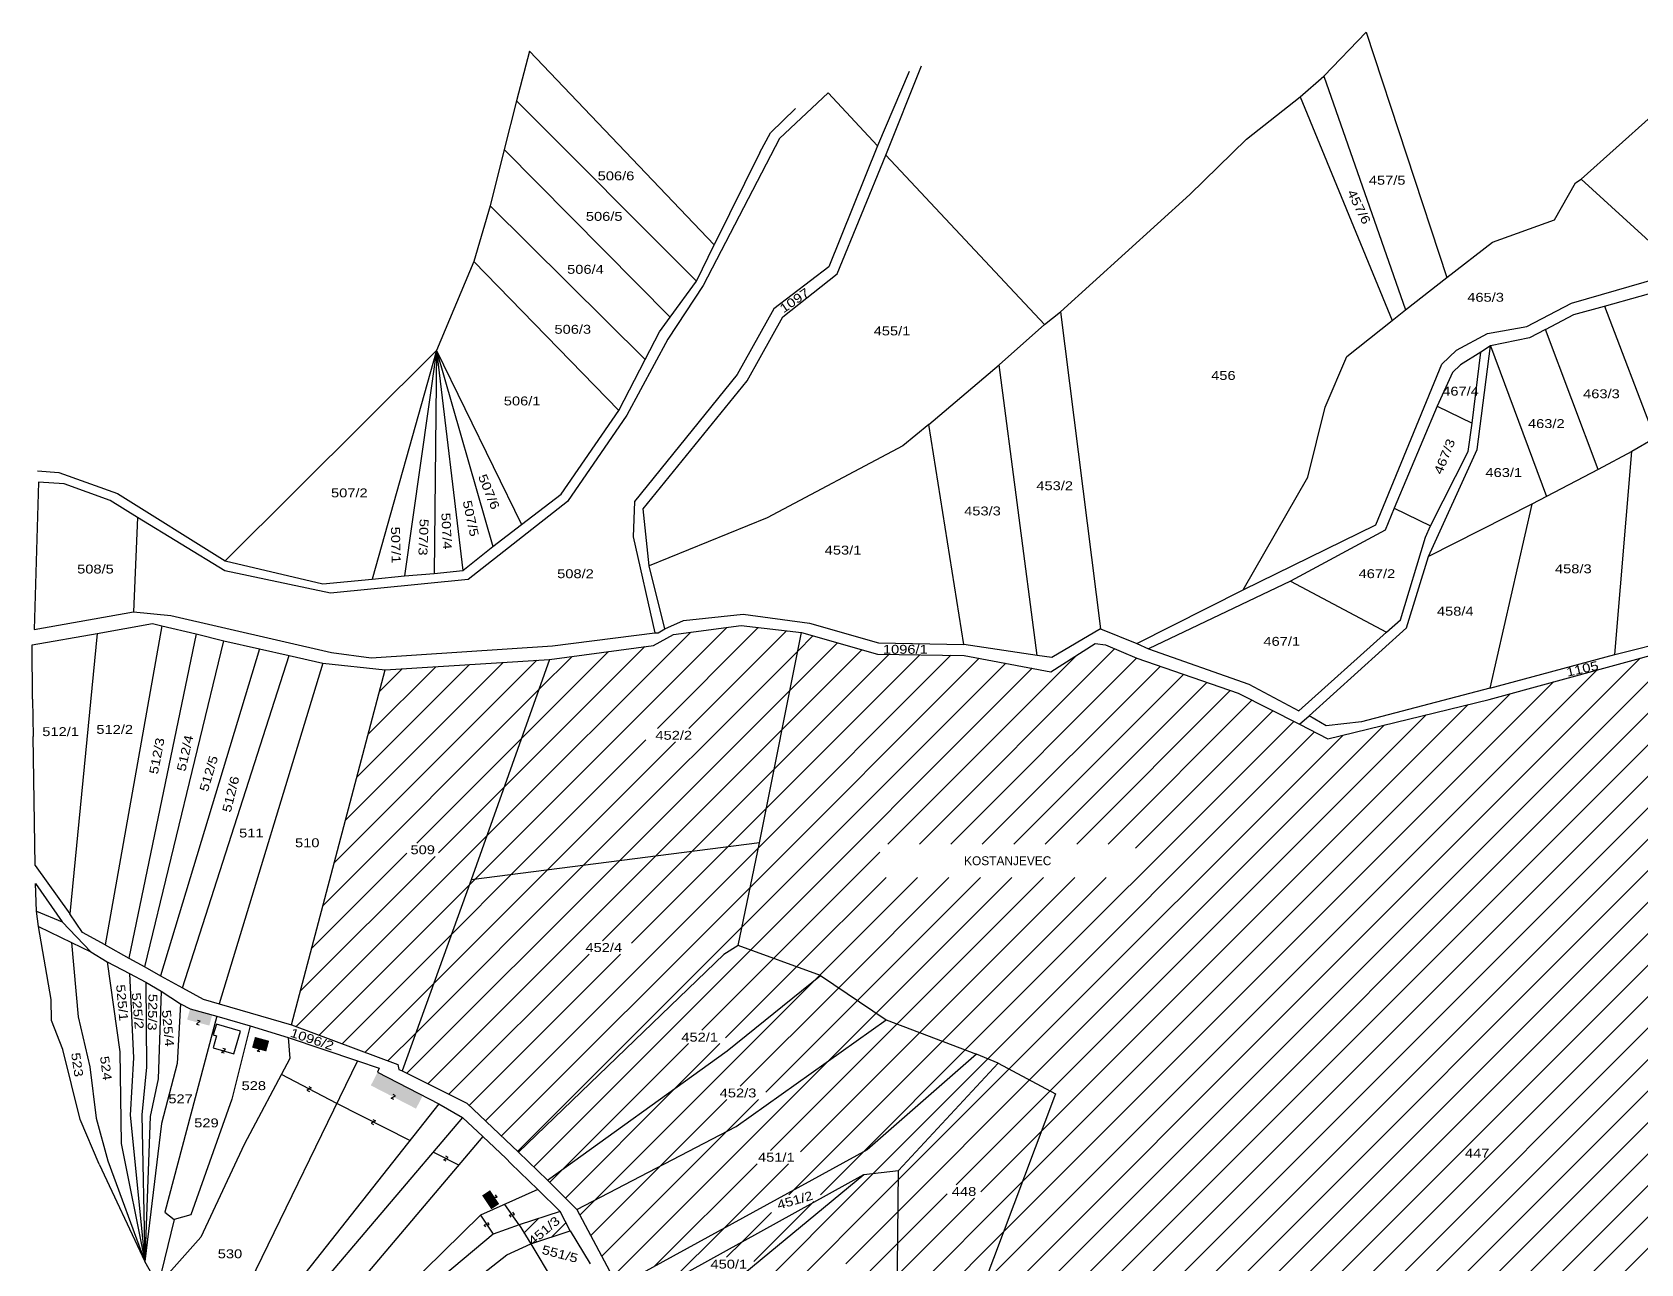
# Model space of a CAD drawing. Extents: x 5587940 to 5589766, y 5131257 to 5132452.
# Drawn here: x 5587977 to 5588555, y 5131863 to 5132306 of the extents above; entities that cross this region are included whole.
import ezdxf
from ezdxf.enums import TextEntityAlignment as Align

# ---------------------------------------------------------------- set-up
doc = ezdxf.new("R2010")
doc.units = 0
doc.header["$MEASUREMENT"] = 0
for name, color, linetype in [('2', 7, 'CONTINUOUS'), ('3', 7, 'CONTINUOUS'), ('4', 7, 'CONTINUOUS'), ('5', 7, 'CONTINUOUS'), ('8', 7, 'CONTINUOUS'), ('9', 7, 'CONTINUOUS'), ('SRAFURA', 4, 'CONTINUOUS')]:
    doc.layers.add(name, color=color, linetype=linetype)
doc.styles.add('TXT', font='TXT', dxfattribs={"height": 0.2})

# ---------------------------------------------------------------- blocks, each defined once
blk = doc.blocks.new('Z')
at = {"layer": '8', "color": 113, "linetype": 'CONTINUOUS'}
blk.add_lwpolyline([(-0.5, 0.75), (0.5, 0.749), (-0.5, -0.749), (0.5, -0.75)], dxfattribs=at)

msp = doc.modelspace()

# ---------------------------------------------------------------- linework, layer by layer
at = {"layer": '2', "color": 7, "linetype": 'CONTINUOUS'}
for p, q in [((5588441.47, 5132290.24), (5588456.72, 5132306.05)), ((5588456.72, 5132306.05), (5588485.73, 5132217.91)), ((5588155.87, 5132299.19), (5588151.2, 5132281.4)), ((5588222.24, 5132229.65), (5588155.87, 5132299.19)), ((5588292.41, 5132291.94), (5588281, 5132265.17)), ((5588283.92, 5132261.88), (5588296.81, 5132293.9)), ((5588432.99, 5132282.81), (5588441.47, 5132290.24)), ((5588441.47, 5132290.24), (5588470.83, 5132206.18)), ((5588263.24, 5132284.29), (5588245.69, 5132267.8)), ((5588263.24, 5132284.29), (5588281, 5132265.17)), ((5588413.7, 5132267.63), (5588432.99, 5132282.81)), ((5588432.99, 5132282.81), (5588466.08, 5132202.37)), ((5588151.2, 5132281.4), (5588146.78, 5132263.83)), ((5588215.89, 5132216.53), (5588151.2, 5132281.4)), ((5588242.48, 5132269.89), (5588251.54, 5132278.65)), ((5588533.96, 5132253.15), (5588559.17, 5132275.76)), ((5588245.69, 5132267.8), (5588218.25, 5132214.99)), ((5588238.66, 5132262.76), (5588242.48, 5132269.89)), ((5588281, 5132265.17), (5588263.46, 5132221.74)), ((5588393.28, 5132247.71), (5588413.7, 5132267.63)), ((5588146.78, 5132263.83), (5588141.69, 5132243.65)), ((5588146.78, 5132263.83), (5588206.43, 5132203.61)), ((5588238.66, 5132262.76), (5588222.24, 5132229.65)), ((5588266.43, 5132219.19), (5588283.92, 5132261.88)), ((5588283.92, 5132261.88), (5588341.02, 5132201.01)), ((5588524.34, 5132238.54), (5588531.96, 5132251.83)), ((5588531.96, 5132251.83), (5588533.96, 5132253.15)), ((5588533.96, 5132253.15), (5588569.19, 5132221.09)), ((5588141.69, 5132243.65), (5588135.89, 5132223.57)), ((5588197.47, 5132188.4), (5588141.69, 5132243.65)), ((5588346.75, 5132205.5), (5588393.28, 5132247.71)), ((5588502.09, 5132230.57), (5588524.34, 5132238.54)), ((5588485.73, 5132217.91), (5588502.09, 5132230.57)), ((5588215.89, 5132216.53), (5588222.24, 5132229.65)), ((5588135.89, 5132223.57), (5588122.47, 5132191.55)), ((5588135.89, 5132223.57), (5588188.02, 5132170.07)), ((5588263.46, 5132221.74), (5588243.66, 5132206.55)), ((5588246.97, 5132203.66), (5588266.43, 5132219.19)), ((5588530.52, 5132208.65), (5588567.39, 5132219.29)), ((5588218.25, 5132214.99), (5588205.59, 5132195.74)), ((5588206.43, 5132203.61), (5588215.89, 5132216.53)), ((5588470.83, 5132206.18), (5588485.73, 5132217.91)), ((5588542.36, 5132207.56), (5588570.23, 5132215.37)), ((5588514.45, 5132200.21), (5588530.52, 5132208.65)), ((5588531.33, 5132204.52), (5588542.36, 5132207.56)), ((5588542.36, 5132207.56), (5588560.46, 5132160.08)), ((5588202.57, 5132198.37), (5588206.43, 5132203.61)), ((5588243.66, 5132206.55), (5588230.5, 5132182.97)), ((5588238.79, 5132189.08), (5588246.97, 5132203.66)), ((5588341.02, 5132201.01), (5588346.75, 5132205.5)), ((5588346.75, 5132205.5), (5588361.13, 5132091.53)), ((5588449.77, 5132189.51), (5588466.08, 5132202.37)), ((5588466.08, 5132202.37), (5588470.83, 5132206.18)), ((5588521.17, 5132199.18), (5588531.33, 5132204.52)), ((5588205.59, 5132195.74), (5588190.86, 5132168.32)), ((5588197.47, 5132188.4), (5588202.57, 5132198.37)), ((5588324.72, 5132186.43), (5588341.02, 5132201.01)), ((5588489.11, 5132191.78), (5588500.29, 5132197.73)), ((5588500.29, 5132197.73), (5588514.45, 5132200.21)), ((5588515.38, 5132196.14), (5588501.39, 5132193.26)), ((5588521.17, 5132199.18), (5588515.38, 5132196.14)), ((5588540.13, 5132148.82), (5588521.17, 5132199.18)), ((5588122.47, 5132191.55), (5588046.48, 5132116.04)), ((5588122.47, 5132191.55), (5588099.24, 5132109.43)), ((5588122.47, 5132191.55), (5588110.88, 5132110.66)), ((5588122.47, 5132191.55), (5588121.57, 5132111.49)), ((5588122.47, 5132191.55), (5588131.91, 5132112.48)), ((5588122.47, 5132191.55), (5588142.62, 5132121.09)), ((5588122.47, 5132191.55), (5588153.01, 5132129.02)), ((5588483.87, 5132186.67), (5588489.11, 5132191.78)), ((5588497.88, 5132191), (5588490.54, 5132186.47)), ((5588494.73, 5132165.51), (5588497.88, 5132191)), ((5588496.58, 5132155.97), (5588501.39, 5132193.26)), ((5588501.39, 5132193.26), (5588497.88, 5132191)), ((5588501.39, 5132193.26), (5588521.51, 5132139.07)), ((5588188.02, 5132170.07), (5588197.47, 5132188.4)), ((5588234.1, 5132180.66), (5588238.79, 5132189.08)), ((5588299.41, 5132165.04), (5588324.72, 5132186.43)), ((5588338.34, 5132081.98), (5588324.72, 5132186.43)), ((5588441.95, 5132171.26), (5588449.77, 5132189.51)), ((5588460.11, 5132128.97), (5588483.87, 5132186.67)), ((5588490.54, 5132186.47), (5588487.71, 5132183.71)), ((5588230.5, 5132182.97), (5588193.56, 5132137.3)), ((5588196.75, 5132134.69), (5588234.1, 5132180.66)), ((5588487.71, 5132183.71), (5588482.22, 5132171.56)), ((5588167.19, 5132139.93), (5588188.02, 5132170.07)), ((5588190.86, 5132168.32), (5588169.48, 5132137.36)), ((5588435.66, 5132146.09), (5588441.95, 5132171.26)), ((5588482.22, 5132171.56), (5588466.7, 5132134.88)), ((5588482.22, 5132171.56), (5588494.73, 5132165.51)), ((5588299.41, 5132165.04), (5588290.13, 5132157.29)), ((5588312.06, 5132085.91), (5588299.41, 5132165.04)), ((5588493.36, 5132155.35), (5588494.73, 5132165.51)), ((5588290.13, 5132157.29), (5588241.25, 5132131.47)), ((5588479.13, 5132117.5), (5588496.58, 5132155.97)), ((5588479.82, 5132128.56), (5588493.36, 5132155.35)), ((5588552.22, 5132155.28), (5588540.13, 5132148.82)), ((5588546.11, 5132082.26), (5588552.22, 5132155.28)), ((5588560.46, 5132160.08), (5588552.22, 5132155.28)), ((5587979.36, 5132144.23), (5587977.72, 5132091.27)), ((5587978.96, 5132148.32), (5587986.59, 5132147.72)), ((5587988.6, 5132143.68), (5587979.36, 5132144.23)), ((5587986.59, 5132147.72), (5588007.73, 5132140.14)), ((5588005.11, 5132137.7), (5587988.6, 5132143.68)), ((5588412.42, 5132105.59), (5588435.66, 5132146.09)), ((5588540.13, 5132148.82), (5588521.51, 5132139.07)), ((5588007.73, 5132140.14), (5588046.48, 5132116.04)), ((5588153.01, 5132129.02), (5588167.19, 5132139.93)), ((5588521.51, 5132139.07), (5588516.3, 5132136.32)), ((5588014.89, 5132131.6), (5588005.11, 5132137.7)), ((5588169.48, 5132137.36), (5588133.79, 5132109.33)), ((5588193.56, 5132137.3), (5588193.16, 5132124.63)), ((5588198.85, 5132114.21), (5588196.75, 5132134.69)), ((5588466.7, 5132134.88), (5588463.54, 5132127.05)), ((5588466.7, 5132134.88), (5588479.82, 5132128.56)), ((5588516.3, 5132136.32), (5588479.13, 5132117.5)), ((5588516.3, 5132136.32), (5588501.18, 5132070.23)), ((5588014.89, 5132131.6), (5588013.44, 5132097.64)), ((5588046.36, 5132112.41), (5588014.89, 5132131.6)), ((5588142.62, 5132121.09), (5588153.01, 5132129.02)), ((5588241.25, 5132131.47), (5588198.85, 5132114.21)), ((5588412.42, 5132105.59), (5588460.11, 5132128.97)), ((5588463.54, 5132127.05), (5588429.47, 5132108.71)), ((5588477.96, 5132124.55), (5588479.82, 5132128.56)), ((5588131.91, 5132112.48), (5588142.62, 5132121.09)), ((5588193.16, 5132124.63), (5588200.91, 5132090.16)), ((5588468.99, 5132094.78), (5588477.96, 5132124.55)), ((5588046.48, 5132116.04), (5588081.49, 5132107.75)), ((5588471.23, 5132091.95), (5588479.13, 5132117.5)), ((5588084.34, 5132104.38), (5588046.36, 5132112.41)), ((5588081.49, 5132107.75), (5588099.24, 5132109.43)), ((5588133.79, 5132109.33), (5588084.34, 5132104.38)), ((5588099.24, 5132109.43), (5588110.88, 5132110.66)), ((5588110.88, 5132110.66), (5588121.57, 5132111.49)), ((5588121.57, 5132111.49), (5588131.91, 5132112.48)), ((5588204.57, 5132091.6), (5588198.85, 5132114.21)), ((5588374.18, 5132086.23), (5588412.42, 5132105.59)), ((5588429.47, 5132108.71), (5588378.36, 5132084.32)), ((5588429.47, 5132108.71), (5588464.02, 5132090.3)), ((5587977.72, 5132091.27), (5588013.44, 5132097.64)), ((5588013.44, 5132097.64), (5588026.86, 5132096.37)), ((5588000.36, 5132089.88), (5588020.31, 5132093.43)), ((5588023.69, 5132092.6), (5588003.33, 5131977.96)), ((5588020.31, 5132093.43), (5588023.69, 5132092.6)), ((5588023.69, 5132092.6), (5588036.05, 5132089.74)), ((5588026.86, 5132096.37), (5588084.63, 5132083.08)), ((5588202.09, 5132090.08), (5588204.57, 5132091.6)), ((5588204.57, 5132091.6), (5588211.24, 5132094.6)), ((5588207.62, 5132089.55), (5588231.96, 5132092.74)), ((5588211.24, 5132094.6), (5588232.7, 5132096.79)), ((5588231.96, 5132092.74), (5588253.61, 5132090.24)), ((5588232.7, 5132096.79), (5588256.48, 5132093.55)), ((5588256.48, 5132093.55), (5588281.39, 5132086.48)), ((5588436.13, 5132060.21), (5588471.23, 5132091.95)), ((5588464.02, 5132090.3), (5588468.99, 5132094.78)), ((5587977.04, 5132085.83), (5588000.36, 5132089.88)), ((5587977.18, 5132066.22), (5587977.04, 5132085.83)), ((5588000.36, 5132089.88), (5587990.57, 5131989.09)), ((5588036.05, 5132089.74), (5588011.75, 5131973.13)), ((5588017.58, 5131970), (5588045.98, 5132087.29)), ((5588036.05, 5132089.74), (5588045.98, 5132087.29)), ((5588045.98, 5132087.29), (5588058.83, 5132084.32)), ((5588164.1, 5132085.4), (5588200.91, 5132090.16)), ((5588200.38, 5132085.55), (5588207.62, 5132089.55)), ((5588200.91, 5132090.16), (5588202.09, 5132090.08)), ((5588238.52, 5132014.64), (5588253.61, 5132090.24)), ((5588253.61, 5132090.24), (5588280.95, 5132082.4)), ((5588281.39, 5132086.48), (5588312.06, 5132085.91)), ((5588338.34, 5132081.98), (5588312.06, 5132085.91)), ((5588343.33, 5132076.08), (5588359.2, 5132086.25)), ((5588361.13, 5132091.53), (5588343.65, 5132081.22)), ((5588359.2, 5132086.25), (5588362.92, 5132085.76)), ((5588361.13, 5132091.53), (5588374.18, 5132086.23)), ((5588374.18, 5132086.23), (5588378.36, 5132084.32)), ((5588432.42, 5132062.06), (5588464.02, 5132090.3)), ((5588546.11, 5132082.26), (5588568.74, 5132088.04)), ((5588058.83, 5132084.32), (5588023.18, 5131966.79)), ((5588031.11, 5131962.46), (5588069.45, 5132081.97)), ((5588058.83, 5132084.32), (5588069.45, 5132081.97)), ((5588069.45, 5132081.97), (5588081.52, 5132079.25)), ((5588084.63, 5132083.08), (5588098.98, 5132081.13)), ((5588098.98, 5132081.13), (5588164.1, 5132085.4)), ((5588104.01, 5132076.78), (5588163.01, 5132080.55)), ((5588163.01, 5132080.55), (5588134.89, 5132001.36)), ((5588163.01, 5132080.55), (5588200.38, 5132085.55)), ((5588280.95, 5132082.4), (5588312.18, 5132081.96)), ((5588312.18, 5132081.96), (5588343.33, 5132076.08)), ((5588343.65, 5132081.22), (5588338.34, 5132081.98)), ((5588362.92, 5132085.76), (5588374.17, 5132080.95)), ((5588374.17, 5132080.95), (5588410.66, 5132068.38)), ((5588378.36, 5132084.32), (5588414.49, 5132071.61)), ((5588500.91, 5132066.11), (5588569.86, 5132085.01)), ((5588501.18, 5132070.23), (5588546.11, 5132082.26)), ((5588081.52, 5132079.25), (5588044.28, 5131956.73)), ((5588070.31, 5131949.19), (5588104.01, 5132076.78)), ((5588081.52, 5132079.25), (5588104.01, 5132076.78)), ((5588414.49, 5132071.61), (5588432.42, 5132062.06)), ((5588501.18, 5132070.23), (5588454.95, 5132058.15)), ((5587977.18, 5132066.22), (5587977.46, 5132052.83)), ((5588410.66, 5132068.38), (5588432.7, 5132057.25)), ((5588442.87, 5132052.04), (5588500.91, 5132066.11)), ((5588432.7, 5132057.25), (5588436.13, 5132060.21)), ((5588432.7, 5132057.25), (5588442.87, 5132052.04)), ((5588442.24, 5132056.63), (5588436.13, 5132060.21)), ((5588454.95, 5132058.15), (5588442.24, 5132056.63)), ((5587978.08, 5132006.47), (5587977.46, 5132052.83)), ((5588238.52, 5132014.64), (5588134.89, 5132001.36)), ((5588230.83, 5131977.68), (5588238.52, 5132014.64)), ((5587978.08, 5132006.47), (5587990.57, 5131989.09)), ((5587978.28, 5131999.95), (5587987.83, 5131986.21)), ((5587978.58, 5131990.01), (5587978.28, 5131999.95)), ((5588134.89, 5132001.36), (5588110.05, 5131932.63)), ((5587979.34, 5131984.57), (5587978.58, 5131990.01)), ((5587978.58, 5131990.01), (5587987.83, 5131986.21)), ((5587995.1, 5131982.38), (5587990.57, 5131989.09)), ((5587983.88, 5131958.34), (5587979.34, 5131984.57)), ((5587979.34, 5131984.57), (5587991.14, 5131978.76)), ((5587987.83, 5131986.21), (5587998.12, 5131975.43)), ((5588003.33, 5131977.96), (5587995.1, 5131982.38)), ((5587991.14, 5131978.76), (5587998.12, 5131975.43)), ((5587991.14, 5131978.76), (5587993.58, 5131952.01)), ((5588003.33, 5131977.96), (5588011.75, 5131973.13)), ((5588230.83, 5131977.68), (5588225.67, 5131974.48)), ((5588260.49, 5131966.94), (5588230.83, 5131977.68)), ((5587998.12, 5131975.43), (5588004.05, 5131971.84)), ((5588004.05, 5131971.84), (5588012, 5131967.6)), ((5588004.05, 5131971.84), (5588008.58, 5131939.42)), ((5588011.75, 5131973.13), (5588017.58, 5131970)), ((5588225.67, 5131974.48), (5588151.94, 5131903.44)), ((5588012, 5131967.6), (5588017.93, 5131964.5)), ((5588012, 5131967.6), (5588013.42, 5131937.36)), ((5588017.58, 5131970), (5588023.18, 5131966.79)), ((5588017.93, 5131964.5), (5588023.47, 5131961.28)), ((5588017.93, 5131964.5), (5588018.18, 5131933.93)), ((5588023.18, 5131966.79), (5588031.11, 5131962.46)), ((5588226.91, 5131939.8), (5588260.49, 5131966.94)), ((5588260.49, 5131966.94), (5588284.15, 5131951.03)), ((5588023.47, 5131961.28), (5588022.35, 5131929.78)), ((5588023.47, 5131961.28), (5588030.43, 5131956.79)), ((5588031.11, 5131962.46), (5588038.49, 5131958.45)), ((5587984.04, 5131950.78), (5587983.88, 5131958.34)), ((5588030.43, 5131956.79), (5588029.17, 5131935.33)), ((5588030.43, 5131956.79), (5588033.83, 5131954.96)), ((5588033.83, 5131954.96), (5588043.48, 5131952.34)), ((5588038.49, 5131958.45), (5588044.28, 5131956.73)), ((5588044.28, 5131956.73), (5588070.31, 5131949.19)), ((5587988.02, 5131940.35), (5587984.04, 5131950.78)), ((5587993.58, 5131952.01), (5587997.72, 5131934.06)), ((5588043.48, 5131952.34), (5588024.79, 5131881.81)), ((5588043.48, 5131952.34), (5588055.41, 5131948.85)), ((5588055.41, 5131948.85), (5588048.79, 5131922.45)), ((5588055.41, 5131948.85), (5588069.07, 5131944.59)), ((5588070.31, 5131949.19), (5588108.47, 5131934.91)), ((5588230.19, 5131912.66), (5588284.15, 5131951.03)), ((5588284.15, 5131951.03), (5588316.52, 5131938.64)), ((5588069.07, 5131944.59), (5588094.07, 5131936.28)), ((5588069.07, 5131944.59), (5588069.71, 5131937.07)), ((5587994.28, 5131915.19), (5587988.02, 5131940.35)), ((5588008.58, 5131939.42), (5588009.09, 5131906.57)), ((5588013.42, 5131937.36), (5588012.23, 5131916.66)), ((5588069.71, 5131937.07), (5588053.28, 5131906.21)), ((5588094.07, 5131936.28), (5588055.26, 5131856.64)), ((5588094.07, 5131936.28), (5588101.8, 5131933.66)), ((5588162.3, 5131893.35), (5588226.91, 5131939.8)), ((5588316.52, 5131938.64), (5588277.28, 5131904.24)), ((5588288.56, 5131896.83), (5588324.31, 5131935.44)), ((5588324.31, 5131935.44), (5588316.52, 5131938.64)), ((5588324.31, 5131935.44), (5588344.96, 5131924.4)), ((5587997.72, 5131934.06), (5588000.11, 5131915.66)), ((5588018.18, 5131933.93), (5588016.53, 5131916.83)), ((5588022.35, 5131929.78), (5588019.48, 5131916.28)), ((5588029.17, 5131935.33), (5588023.59, 5131913.66)), ((5588101.8, 5131933.66), (5588101.25, 5131932.14)), ((5588101.25, 5131932.14), (5588123.29, 5131920.81)), ((5588108.47, 5131934.91), (5588108.88, 5131933.18)), ((5588108.88, 5131933.18), (5588110.05, 5131932.63)), ((5588110.05, 5131932.63), (5588133.28, 5131921.06)), ((5588344.96, 5131924.4), (5588318.9, 5131854.94)), ((5588048.79, 5131922.45), (5588034.04, 5131880.83)), ((5588123.29, 5131920.81), (5588065.67, 5131847.9)), ((5588123.29, 5131920.81), (5588131.75, 5131915.82)), ((5588133.28, 5131921.06), (5588151.94, 5131903.44)), ((5588001.17, 5131899.08), (5587994.28, 5131915.19)), ((5588000.11, 5131915.66), (5588004.22, 5131900.26)), ((5588012.23, 5131916.66), (5588017.53, 5131864.14)), ((5588016.53, 5131916.83), (5588017.53, 5131864.14)), ((5588019.48, 5131916.28), (5588017.53, 5131864.14)), ((5588023.59, 5131913.66), (5588017.53, 5131864.14)), ((5588131.75, 5131915.82), (5588059.52, 5131830.88)), ((5588131.75, 5131915.82), (5588139.13, 5131908.99)), ((5588172.92, 5131882.81), (5588230.19, 5131912.66)), ((5588009.09, 5131906.57), (5588017.53, 5131864.14)), ((5588139.13, 5131908.99), (5588079.76, 5131839.11)), ((5588139.13, 5131908.99), (5588147.44, 5131901.1)), ((5588053.28, 5131906.21), (5588037.64, 5131872.79)), ((5588147.44, 5131901.1), (5588149.18, 5131899.37)), ((5588151.94, 5131903.44), (5588162.3, 5131893.35)), ((5588277.28, 5131904.24), (5588187.66, 5131855.12)), ((5588001.17, 5131899.08), (5588017.53, 5131864.14)), ((5588004.22, 5131900.26), (5588017.53, 5131864.14)), ((5588149.18, 5131899.37), (5588158.89, 5131889.95)), ((5588191.82, 5131848.79), (5588276.11, 5131895.42)), ((5588227.76, 5131855.48), (5588276.11, 5131895.42)), ((5588276.11, 5131895.42), (5588288.56, 5131896.83)), ((5588287.97, 5131843.08), (5588288.56, 5131896.83)), ((5588158.89, 5131889.95), (5588138.24, 5131880.78)), ((5588158.89, 5131889.95), (5588166.84, 5131882.05)), ((5588162.3, 5131893.35), (5588172.92, 5131882.81)), ((5588028.09, 5131879.15), (5588022.29, 5131855.61)), ((5588024.79, 5131881.81), (5588028.09, 5131879.15)), ((5588034.04, 5131880.83), (5588028.09, 5131879.15)), ((5588138.24, 5131880.78), (5588111.45, 5131854.37)), ((5588166.84, 5131882.05), (5588152.12, 5131877.24)), ((5588170.47, 5131875.12), (5588166.84, 5131882.05)), ((5588172.92, 5131882.81), (5588187.66, 5131855.12)), ((5588022.29, 5131855.61), (5588037.64, 5131872.79)), ((5588142.76, 5131873.91), (5588121.22, 5131855.83)), ((5588152.12, 5131877.24), (5588142.76, 5131873.91)), ((5588152.12, 5131877.24), (5588156.35, 5131870.47)), ((5588156.35, 5131870.47), (5588170.47, 5131875.12)), ((5588170.47, 5131875.12), (5588177.62, 5131863.24)), ((5588125.74, 5131849.28), (5588147.72, 5131866.55)), ((5588147.72, 5131866.55), (5588156.35, 5131870.47)), ((5588156.35, 5131870.47), (5588164.41, 5131857.02)), ((5588022.29, 5131855.61), (5588017.53, 5131864.14))]:
    msp.add_line(p, q, dxfattribs=at)
at = {"layer": '4', "color": 115, "linetype": 'CONTINUOUS'}
for p, q in [((5588086.58, 5131920.91), (5588066.64, 5131931.3)), ((5588112.8, 5131907.55), (5588086.58, 5131920.91)), ((5588130.41, 5131898.72), (5588121.24, 5131903.45)), ((5588152.12, 5131877.24), (5588146.93, 5131884.64)), ((5588138.24, 5131880.78), (5588142.76, 5131873.91))]:
    msp.add_line(p, q, dxfattribs=at)
at = {"layer": '5', "color": 52, "linetype": 'CONTINUOUS'}
msp.add_lwpolyline([(5588043.27, 5131949.43), (5588042.17, 5131945.59), (5588043.33, 5131945.26), (5588042.09, 5131940.92), (5588049.59, 5131938.77), (5588051.94, 5131946.96)], close=True, dxfattribs=at)
for points in [[(5588033.83, 5131954.96), (5588041.79, 5131952.8), (5588032.77, 5131951.06), (5588040.73, 5131948.9)], [(5588057.15, 5131944.83), (5588062.25, 5131943.44), (5588056.1, 5131941), (5588061.21, 5131939.61)], [(5588101.25, 5131932.14), (5588117.5, 5131923.79), (5588098.81, 5131927.4), (5588115.06, 5131919.05)], [(5588142.11, 5131882.87), (5588144.98, 5131884.78), (5588138.81, 5131887.82), (5588141.68, 5131889.73)]]:
    msp.add_solid(points, dxfattribs=at)
at = {"layer": 'SRAFURA', "linetype": 'CONTINUOUS'}
for p, q in [((5588361.36, 5131706.15), (5588894.44, 5132239.23)), ((5588366.96, 5131700.43), (5588906.99, 5132240.46)), ((5588372.88, 5131695.04), (5588906.19, 5132228.35)), ((5588350.16, 5131717.57), (5588836.43, 5132203.84)), ((5588355.76, 5131711.86), (5588839.38, 5132195.47)), ((5588379.22, 5131690.06), (5588878.16, 5132189)), ((5588331.86, 5131789.78), (5588691.63, 5132149.55)), ((5588335.96, 5131782.57), (5588703.14, 5132149.75)), ((5588340.06, 5131775.36), (5588714.69, 5132149.98)), ((5588345.25, 5131769.23), (5588726.34, 5132150.32)), ((5588351.42, 5131764.09), (5588737.99, 5132150.66)), ((5588357.6, 5131758.95), (5588748.65, 5132150.01)), ((5588338.95, 5131728.99), (5588758.22, 5132148.26)), ((5588344.55, 5131723.28), (5588767.78, 5132146.51)), ((5588327.76, 5131797), (5588657.57, 5132126.81)), ((5588323.66, 5131804.21), (5588630.03, 5132110.57)), ((5588318.05, 5131809.91), (5588617.07, 5132108.93)), ((5588311.78, 5131814.96), (5588596.95, 5132100.12)), ((5588249.46, 5132069.42), (5588266.56, 5132086.52)), ((5588249.46, 5132069.42), (5588266.56, 5132086.52)), ((5588252.28, 5132083.55), (5588257.77, 5132089.04)), ((5588252.28, 5132083.55), (5588257.77, 5132089.04)), ((5588461.58, 5131976.07), (5588571.34, 5132085.83)), ((5588085.71, 5132007.49), (5588158.48, 5132080.27)), ((5588235.17, 5131998.56), (5588317.56, 5132080.95)), ((5588235.17, 5131998.56), (5588317.56, 5132080.95)), ((5588238.15, 5132012.85), (5588307.33, 5132082.03)), ((5588238.15, 5132012.85), (5588307.33, 5132082.03)), ((5588240.99, 5132027.01), (5588296.17, 5132082.19)), ((5588240.99, 5132027.01), (5588296.17, 5132082.19)), ((5588243.81, 5132041.14), (5588285.01, 5132082.34)), ((5588243.81, 5132041.14), (5588285.01, 5132082.34)), ((5588246.63, 5132055.28), (5588275.36, 5132084)), ((5588246.63, 5132055.28), (5588275.36, 5132084)), ((5588284.73, 5132014.18), (5588352.52, 5132081.97)), ((5588284.73, 5132014.18), (5588352.52, 5132081.97)), ((5588296.04, 5132014.18), (5588366.22, 5132084.35)), ((5588296.04, 5132014.18), (5588366.22, 5132084.35)), ((5588307.36, 5132014.18), (5588374.14, 5132080.97)), ((5588307.36, 5132014.18), (5588374.14, 5132080.97)), ((5588437.25, 5131963.05), (5588555.18, 5132080.98)), ((5588089.77, 5132022.87), (5588146.4, 5132079.49)), ((5588093.83, 5132038.24), (5588134.31, 5132078.72)), ((5588097.89, 5132053.62), (5588122.22, 5132077.94)), ((5588101.96, 5132068.99), (5588110.13, 5132077.17)), ((5588232.2, 5131984.28), (5588327.07, 5132079.15)), ((5588232.2, 5131984.28), (5588327.07, 5132079.15)), ((5588235.3, 5131976.06), (5588336.59, 5132077.35)), ((5588235.3, 5131976.06), (5588336.59, 5132077.35)), ((5588318.67, 5132014.18), (5588382.55, 5132078.06)), ((5588318.67, 5132014.18), (5588382.55, 5132078.06)), ((5588319.54, 5131856.66), (5588539.6, 5132076.71)), ((5588329.98, 5132014.18), (5588390.97, 5132075.16)), ((5588329.98, 5132014.18), (5588390.97, 5132075.16)), ((5588081.65, 5131992.12), (5588159.12, 5132069.59)), ((5588326.34, 5131874.77), (5588524.01, 5132072.44)), ((5588341.3, 5132014.18), (5588399.38, 5132072.26)), ((5588341.3, 5132014.18), (5588399.38, 5132072.26)), ((5588352.61, 5132014.18), (5588407.79, 5132069.36)), ((5588352.61, 5132014.18), (5588407.79, 5132069.36)), ((5588333.13, 5131892.88), (5588508.43, 5132068.18)), ((5588339.93, 5131910.98), (5588493.18, 5132064.24)), ((5588363.93, 5132014.18), (5588415.62, 5132065.87)), ((5588363.93, 5132014.18), (5588415.62, 5132065.87)), ((5588312.53, 5131940.16), (5588430.65, 5132058.28)), ((5588312.53, 5131940.16), (5588430.65, 5132058.28)), ((5588335.68, 5131929.36), (5588463.31, 5132057)), ((5588343.05, 5131925.42), (5588478.25, 5132060.62)), ((5588373.8, 5132012.74), (5588423.14, 5132062.08)), ((5588373.8, 5132012.74), (5588423.14, 5132062.08)), ((5588115.37, 5132014.53), (5588152.89, 5132052.04)), ((5588320.64, 5131936.95), (5588438.15, 5132054.46)), ((5588320.64, 5131936.95), (5588438.15, 5132054.46)), ((5588328.31, 5131933.31), (5588448.37, 5132053.37)), ((5588123.18, 5132011.02), (5588146.66, 5132034.5)), ((5588072.02, 5131948.55), (5588140.43, 5132016.95)), ((5588077.58, 5131976.74), (5588111.73, 5132010.89)), ((5588140, 5131914.71), (5588238.15, 5132012.85)), ((5588182.09, 5131979.42), (5588214.19, 5132011.52)), ((5588192.55, 5131978.57), (5588227.16, 5132013.18)), ((5588243.61, 5131973.06), (5588281.8, 5132011.25)), ((5588243.61, 5131973.06), (5588281.8, 5132011.25)), ((5588073.52, 5131961.36), (5588121.88, 5132009.73)), ((5588111.8, 5131931.76), (5588188.23, 5132008.19)), ((5588114.97, 5131946.24), (5588175.26, 5132006.53)), ((5588119.35, 5131928), (5588201.21, 5132009.86)), ((5588121.37, 5131963.96), (5588162.28, 5132004.87)), ((5588080.25, 5131945.47), (5588134.18, 5131999.39)), ((5588127.77, 5131981.67), (5588149.31, 5132003.21)), ((5588134.18, 5131999.39), (5588136.33, 5132001.54)), ((5588251.91, 5131970.05), (5588284.04, 5132002.18)), ((5588251.91, 5131970.05), (5588284.04, 5132002.18)), ((5588260.22, 5131967.04), (5588295.36, 5132002.18)), ((5588260.22, 5131967.04), (5588295.36, 5132002.18)), ((5588267.03, 5131962.54), (5588306.67, 5132002.18)), ((5588267.03, 5131962.54), (5588306.67, 5132002.18)), ((5588273.8, 5131957.99), (5588317.98, 5132002.18)), ((5588273.8, 5131957.99), (5588317.98, 5132002.18)), ((5588280.56, 5131953.44), (5588329.3, 5132002.18)), ((5588280.56, 5131953.44), (5588329.3, 5132002.18)), ((5588287.99, 5131949.56), (5588340.61, 5132002.18)), ((5588287.99, 5131949.56), (5588340.61, 5132002.18)), ((5588296.17, 5131946.43), (5588351.93, 5132002.18)), ((5588296.17, 5131946.43), (5588351.93, 5132002.18)), ((5588304.35, 5131943.29), (5588363.24, 5132002.18)), ((5588304.35, 5131943.29), (5588363.24, 5132002.18)), ((5588145.82, 5131909.22), (5588235.17, 5131998.56)), ((5588151.64, 5131903.72), (5588232.2, 5131984.28)), ((5588335.68, 5131929.36), (5588391.87, 5131985.56)), ((5588088.49, 5131942.39), (5588127.77, 5131981.67)), ((5588461.58, 5131976.07), (5588304.96, 5131819.45)), ((5588126.9, 5131924.24), (5588177.29, 5131974.62)), ((5588134.18, 5131920.2), (5588188.6, 5131974.62)), ((5588096.72, 5131939.31), (5588121.37, 5131963.96)), ((5588438.13, 5131963.94), (5588297.65, 5131823.45)), ((5588104.95, 5131936.22), (5588114.97, 5131946.24)), ((5588279.49, 5131895.8), (5588320.64, 5131936.95)), ((5588343.05, 5131925.42), (5588354.61, 5131936.99)), ((5588260.44, 5131888.07), (5588275.81, 5131903.44)), ((5588249.14, 5131888.08), (5588250.78, 5131889.72)), ((5588236.52, 5131864.15), (5588257.49, 5131885.12)), ((5588257.49, 5131885.12), (5588258.05, 5131885.68)), ((5588158.88, 5131879.28), (5588159.12, 5131879.52)), ((5588232.17, 5131871.11), (5588242.83, 5131881.77)), ((5588153.93, 5131874.34), (5588154.08, 5131874.48)), ((5588206.85, 5131857.11), (5588225.75, 5131876)), ((5588226.67, 5131865.61), (5588232.17, 5131871.11))]:
    msp.add_line(p, q, dxfattribs=at)
at = {"layer": 'SRAFURA', "color": 6, "linetype": 'CONTINUOUS'}
for p, q in [((5588136.33, 5132001.54), (5588226.86, 5132092.07)), ((5588201.83, 5132055.74), (5588238.12, 5132092.03)), ((5588140.43, 5132016.95), (5588213.84, 5132090.37)), ((5588213.15, 5132055.74), (5588248.27, 5132090.85)), ((5588146.66, 5132034.5), (5588197.3, 5132085.14)), ((5588152.89, 5132052.04), (5588184.24, 5132083.39)), ((5588159.12, 5132069.59), (5588171.18, 5132081.65)), ((5588175.26, 5132006.53), (5588252.28, 5132083.55)), ((5588188.23, 5132008.19), (5588249.46, 5132069.42)), ((5588149.31, 5132003.21), (5588197.73, 5132051.63)), ((5588201.21, 5132009.86), (5588246.63, 5132055.28)), ((5588162.28, 5132004.87), (5588208.35, 5132050.94)), ((5588214.19, 5132011.52), (5588243.81, 5132041.14)), ((5588227.16, 5132013.18), (5588240.99, 5132027.01)), ((5588157.38, 5131898.14), (5588235.3, 5131976.06)), ((5588217.77, 5131947.22), (5588243.61, 5131973.06)), ((5588179.32, 5131886.14), (5588258.56, 5131965.38)), ((5588226.37, 5131944.51), (5588251.91, 5131970.05)), ((5588258.56, 5131965.38), (5588260.22, 5131967.04)), ((5588231.64, 5131927.15), (5588267.03, 5131962.54)), ((5588240.82, 5131925.01), (5588273.8, 5131957.99)), ((5588263.37, 5131936.25), (5588280.56, 5131953.44)), ((5588242.46, 5131904.03), (5588287.99, 5131949.56)), ((5588167.99, 5131897.44), (5588212.97, 5131942.42)), ((5588208.25, 5131926.38), (5588224.29, 5131942.42)), ((5588250.78, 5131889.72), (5588304.35, 5131943.29)), ((5588253.27, 5131903.53), (5588296.17, 5131946.43)), ((5588185.78, 5131858.66), (5588263.37, 5131936.25)), ((5588275.81, 5131903.44), (5588312.53, 5131940.16)), ((5588288.53, 5131893.53), (5588328.31, 5131933.31)), ((5588168.78, 5131886.92), (5588208.25, 5131926.38)), ((5588288.4, 5131882.08), (5588335.68, 5131929.36)), ((5588309.3, 5131891.67), (5588343.05, 5131925.42)), ((5588202.95, 5131898.46), (5588226.84, 5131922.35)), ((5588226.58, 5131910.77), (5588238.15, 5131922.35)), ((5588181.85, 5131866.04), (5588226.58, 5131910.77)), ((5588318.14, 5131889.2), (5588339.93, 5131910.98)), ((5588163.1, 5131892.55), (5588167.99, 5131897.44)), ((5588177.92, 5131873.43), (5588202.95, 5131898.46)), ((5588200.71, 5131862.28), (5588237.66, 5131899.23)), ((5588215.33, 5131831.64), (5588279.49, 5131895.8)), ((5588225.75, 5131876), (5588248.98, 5131899.23)), ((5588223.31, 5131828.31), (5588288.53, 5131893.53)), ((5588288.02, 5131847.76), (5588333.13, 5131892.88)), ((5588173.99, 5131880.81), (5588179.32, 5131886.14)), ((5588288.15, 5131859.2), (5588315.82, 5131886.88)), ((5588288.27, 5131870.64), (5588306.04, 5131888.41)), ((5588158.91, 5131879.32), (5588154.08, 5131874.48)), ((5588168.95, 5131878.04), (5588163.85, 5131872.94)), ((5588269.6, 5131863.29), (5588288.4, 5131882.08)), ((5588298.81, 5131847.24), (5588326.34, 5131874.77)), ((5588239.26, 5131821.63), (5588288.27, 5131870.64))]:
    msp.add_line(p, q, dxfattribs=at)

# ---------------------------------------------------------------- block references
at = {"layer": '8', "color": 113, "linetype": 'CONTINUOUS'}
for p, xscale, yscale, rotation in [((5588036.75, 5131949.98), 0.9999998484930621, 0.9999998484930621, 344.8424607004837), ((5588045.84, 5131939.85), 1.000001334884201, 1.000001334884201, 163.4531928513264), ((5588058.65, 5131940.3), 0.9999982075133778, 0.9999982075133778, 164.1266550930073), ((5588076.61, 5131926.1), 0.9999994114169937, 0.9999994114169937, 332.4032630114456), ((5588106.93, 5131923.23), 1.000000603100168, 1.000000603100168, 152.7489696587755), ((5588099.69, 5131914.23), 1.000000836800572, 1.000000836800572, 333.3499939505538), ((5588125.82, 5131901.09), 0.9999987646659266, 0.9999987646659266, 152.7888235853607), ((5588143.33, 5131887.25), 1.00000116040317, 1.00000116040317, 124.2095422088309), ((5588140.5, 5131877.34), 1.000000080187862, 1.000000080187862, 124.4092019710873), ((5588149.53, 5131880.94), 1.000002728259368, 1.000002728259368, 125.9156023749785)]:
    msp.add_blockref('Z', p, dxfattribs=dict(at, xscale=xscale, yscale=yscale, rotation=rotation))

# ---------------------------------------------------------------- texts
at = {"layer": '3', "color": 7, "linetype": 'CONTINUOUS', "style": 'TXT', "width": 1.230769}
for s, p in [('506/6', (5588186.96, 5132254.45)), ('457/5', (5588464.22, 5132252.87)), ('506/5', (5588182.71, 5132239.89)), ('506/4', (5588175.97, 5132220.85)), ('465/3', (5588499.61, 5132210.8)), ('506/3', (5588171.42, 5132199.29)), ('455/1', (5588286.19, 5132198.7)), ('456', (5588405.34, 5132182.63)), ('467/4', (5588490.62, 5132177.05)), ('506/1', (5588153.21, 5132173.53)), ('463/3', (5588541.27, 5132176.12)), ('463/2', (5588521.44, 5132165.39)), ('463/1', (5588506.15, 5132147.79)), ('453/2', (5588344.68, 5132143.06)), ('507/2', (5588091.08, 5132140.48)), ('453/3', (5588318.73, 5132133.98)), ('453/1', (5588268.59, 5132119.91)), ('508/5', (5587999.8, 5132113.1)), ('458/3', (5588531.16, 5132113.19)), ('508/2', (5588172.39, 5132111.42)), ('467/2', (5588460.53, 5132111.44)), ('458/4', (5588488.71, 5132097.95)), ('1096/1', (5588290.98, 5132084.25)), ('467/1', (5588426.33, 5132087.11)), ('512/2', (5588006.72, 5132055.46)), ('512/1', (5587987.27, 5132054.65)), ('452/2', (5588207.72, 5132053.33)), ('511', (5588055.84, 5132018.12)), ('510', (5588075.94, 5132014.65)), ('509', (5588117.46, 5132012.13)), ('452/4', (5588182.56, 5131977.02)), ('452/1', (5588217.04, 5131944.82)), ('527', (5588030.4, 5131922.58)), ('528', (5588056.73, 5131927.32)), ('452/3', (5588230.83, 5131924.75)), ('529', (5588039.7, 5131913.93)), ('451/1', (5588244.6, 5131901.63)), ('447', (5588496.6, 5131903.07)), ('448', (5588312.09, 5131889.28)), ('530', (5588048.16, 5131866.87)), ('450/1', (5588227.52, 5131863.21))]:
    msp.add_text(s, height=3.2, dxfattribs=at).set_placement(p, align=Align.MIDDLE)
for s, rotation, p in [('457/6', 296.19497, (5588454.15, 5132243.29)), ('1097', 34.75339, (5588251.11, 5132209.61)), ('467/3', 68.0513, (5588484.77, 5132153.52)), ('507/6', 292.17796, (5588141.33, 5132140.85)), ('507/4', 272.56526, (5588126.12, 5132126.68)), ('507/5', 282.09248, (5588134.82, 5132131.25)), ('507/1', 271.50831, (5588107.85, 5132121.68)), ('507/3', 267.87767, (5588117.81, 5132124.49)), ('1105', 12.75038, (5588534.41, 5132077.18)), ('512/3', 79.10903, (5588021.81, 5132045.86)), ('512/4', 77.06952, (5588031.94, 5132046.86)), ('512/5', 73.29283, (5588040.46, 5132039.54)), ('512/6', 75.95971, (5588048.38, 5132032.1)), ('1096/2', 341.61663, (5588077.71, 5131944.05)), ('523', 278.30017, (5587993.26, 5131934.84)), ('524', 277.28064, (5588003.58, 5131933.59)), ('451/2', 16.23475, (5588251.27, 5131886.2)), ('451/3', 40.20631, (5588161.01, 5131875.2)), ('551/5', 345.26346, (5588166.83, 5131866.87))]:
    msp.add_text(s, height=3.2, rotation=rotation, dxfattribs=at).set_placement(p, align=Align.MIDDLE)
for s, rotation, p in [('525/1', 275.29516, (5588007.2, 5131963.57)), ('525/2', 275.29516, (5588012.8, 5131960.61)), ('525/3', 268.58734, (5588018.9, 5131960.35)), ('525/4', 275.29516, (5588023.68, 5131954.38))]:
    msp.add_text(s, height=3.2, rotation=rotation, dxfattribs=at).set_placement(p)
at = {"layer": '9', "color": 1, "linetype": 'CONTINUOUS', "style": 'TXT'}
msp.add_text('KOSTANJEVEC', height=3.2, dxfattribs=at).set_placement((5588327.8, 5132008.18), align=Align.MIDDLE)

doc.saveas('drawing.dxf')
